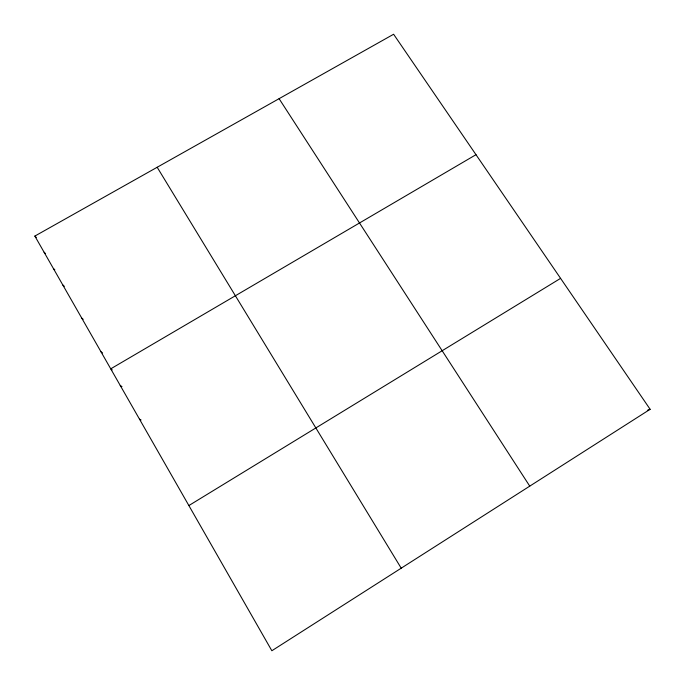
<?xml version="1.0" encoding="UTF-8"?>
<svg xmlns="http://www.w3.org/2000/svg" width="685" height="685" viewBox="0 0 685 685"><rect width="100%" height="100%" fill="white"/><g stroke="black" fill="none" stroke-linecap="round" stroke-linejoin="round"><path stroke-width="1.03" d="M650.142 409.296L271.851 650.75L34.858 236.077L393.61 34.25L650.142 409.296L647.368 410.289M188.872 505.556L560.587 278.358M475.989 154.69L110.73 368.838L112.229 369.874M139.492 419.16L141.076 420.008M120.243 385.484L121.981 386.605M100.995 351.807L102.562 352.955M81.746 318.123L83.185 319.296M62.78 284.943L64.322 286.296M53.404 268.529L54.791 269.796M44.097 252.243L45.527 253.578M34.858 236.077L36.322 237.489M279.086 98.674L529.753 486.136M157.173 167.26L401.213 568.182"/></g></svg>
